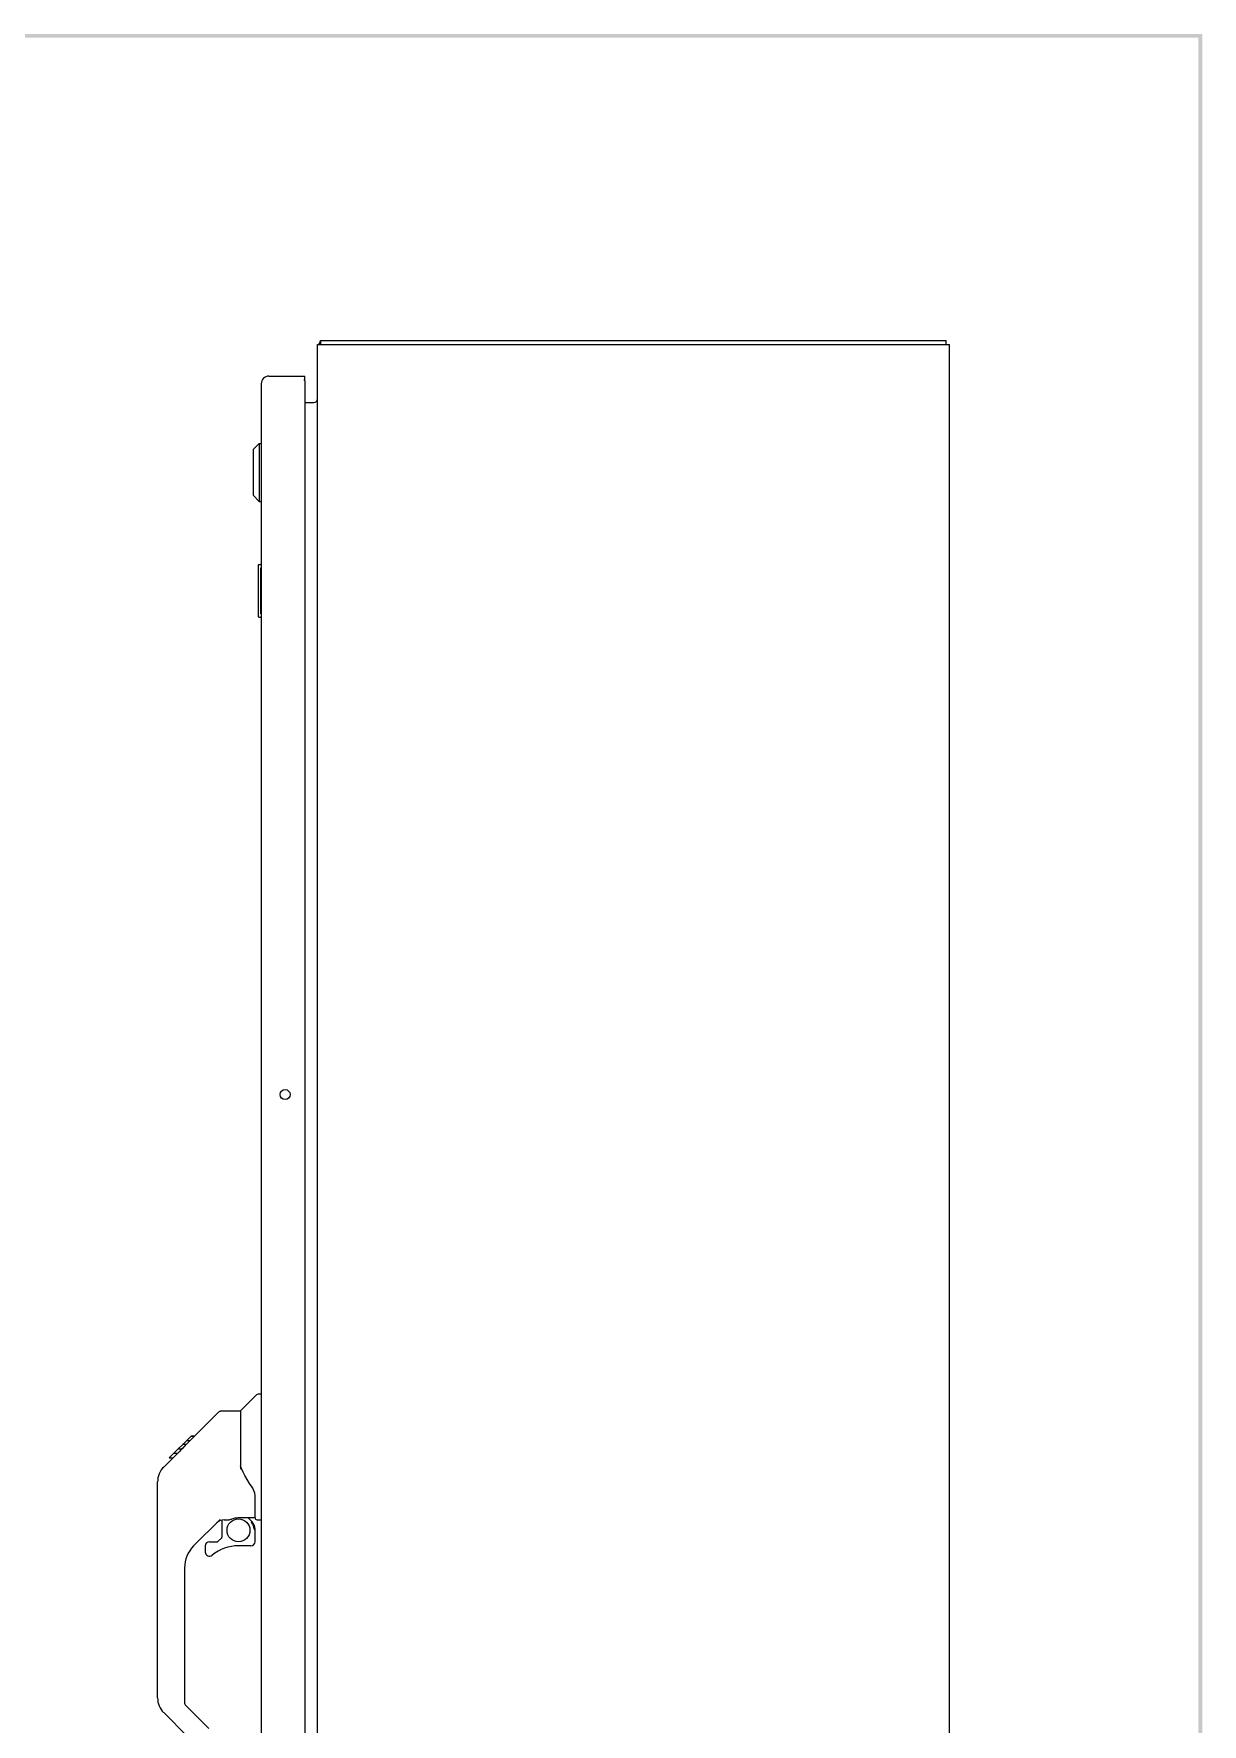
# Model space of a CAD drawing. Header units: inches. Extents: x 0 to 99.9, y 0 to 66.6.
# Drawn here: x 77.71 to 99.9, y 34.49 to 66.56 of the extents above; entities that cross this region are included whole.
import ezdxf
from ezdxf.enums import TextEntityAlignment as Align

# ---------------------------------------------------------------- set-up
doc = ezdxf.new("R2010")
doc.units = ezdxf.units.IN
doc.header["$MEASUREMENT"] = 0
doc.layers.add('PSYMS', color=7, linetype='Continuous')
doc.styles.get("Standard").update_dxf_attribs({"font": 'romans.shx'})

# ---------------------------------------------------------------- blocks, each defined once
blk = doc.blocks.new('S&L Title Block V2')
at = {"color": 2}
for points in [[(0, 22.587), (0.025, 22.562), (33.9, 22.587), (33.875, 22.562)], [(33.9, 22.587), (33.875, 22.562), (33.9, 0.012), (33.875, 0.012)]]:
    blk.add_trace(points, dxfattribs=at)
for tag, height, p in [('TITLE#1', 0.15, (31.11, 1.739)), ('TITLE#2', 0.1, (31.129, 1.58))]:
    blk.add_attdef(tag, text='', height=height).set_placement(p, align=Align.CENTER)
for tag, p, height in [('DRAWNBY', (28.968, 0.735), 0.1), ('SCALE', (30.644, 0.731), 0.1), ('DATE', (30.653, 0.449), 0.1), ('CHKBY', (28.975, 0.429), 0.1), ('SH#', (32.993, 0.197), 0.125)]:
    blk.add_attdef(tag, p, '', height=height)
blk.add_attdef('JOB#', text='', height=0.125).set_placement((32.83, 0.195), align=Align.RIGHT)
at = {"flags": 9}
blk.add_attdef('WD_TB', (0, 0), '', height=0.1, dxfattribs=at)
blk = doc.blocks.new('SCE-42XEL3712SS6LP')
for p, q in [((51.398, 2.769), (51.398, 44.619)), ((51.398, 44.619), (63.398, 44.619)), ((51.461, 44.619), (51.461, 44.694)), ((51.461, 44.694), (63.335, 44.694)), ((63.335, 44.619), (63.335, 44.694)), ((63.398, 2.769), (63.398, 44.619)), ((50.475, 44.019), (51.155, 44.019)), ((51.155, 43.944), (51.14, 43.944)), ((51.155, 43.944), (51.155, 44.019)), ((50.33, 43.874), (50.33, 3.514)), ((51.155, 43.929), (51.155, 3.459)), ((51.155, 43.519), (51.328, 43.519)), ((50.173, 42.624), (50.291, 42.742)), ((50.291, 42.742), (50.291, 41.639)), ((50.291, 42.742), (50.33, 42.742)), ((50.173, 42.624), (50.173, 41.757)), ((50.173, 41.757), (50.291, 41.639)), ((50.291, 41.639), (50.33, 41.639)), ((50.27, 40.429), (50.27, 39.459)), ((50.285, 40.444), (50.33, 40.444)), ((50.317, 40.344), (50.317, 39.544)), ((50.285, 39.444), (50.33, 39.444)), ((49.575, 24.383), (49.937, 24.383)), ((49.937, 24.383), (49.937, 23.279)), ((49.942, 24.389), (50.24, 24.687)), ((50.33, 24.698), (50.268, 24.698)), ((48.903, 23.744), (49.52, 24.36)), ((48.583, 23.49), (48.996, 23.904)), ((48.903, 23.744), (48.837, 23.744)), ((48.859, 23.7), (48.903, 23.744)), ((48.913, 23.82), (48.98, 23.82)), ((49.063, 23.904), (48.996, 23.904)), ((48.997, 23.904), (48.998, 23.906)), ((48.997, 23.904), (49.064, 23.904)), ((48.998, 23.906), (49.065, 23.906)), ((48.477, 23.316), (48.755, 23.595)), ((48.583, 23.49), (48.65, 23.49)), ((48.586, 23.493), (48.653, 23.493)), ((48.587, 23.494), (48.654, 23.494)), ((48.735, 23.575), (48.668, 23.575)), ((48.755, 23.595), (48.888, 23.728)), ((48.755, 23.662), (48.821, 23.662)), ((48.769, 23.608), (48.755, 23.595)), ((48.816, 23.656), (48.769, 23.608)), ((48.477, 23.316), (48.457, 23.295)), ((49.956, 23.288), (49.937, 23.341)), ((48.362, 18.936), (48.362, 23.039)), ((50.212, 22.356), (50.212, 22.762)), ((49.548, 22.321), (49.046, 21.82)), ((49.582, 22.311), (49.582, 21.985)), ((49.624, 22.316), (49.712, 22.316)), ((49.712, 22.316), (49.713, 22.316)), ((49.897, 22.358), (50.192, 22.358)), ((50.075, 22.358), (50.154, 22.278)), ((50.147, 22.27), (50.14, 22.264)), ((50.192, 22.139), (50.212, 22.139)), ((50.212, 21.901), (50.212, 22.139)), ((50.251, 22.316), (50.33, 22.316)), ((49.267, 21.822), (49.267, 21.703)), ((49.346, 21.901), (49.499, 21.901)), ((49.507, 21.904), (49.579, 21.976)), ((50.133, 21.822), (49.897, 21.822)), ((48.874, 21.402), (48.874, 18.85)), ((48.929, 18.205), (48.477, 18.658)), ((48.897, 18.795), (49.332, 18.359))]:
    blk.add_line(p, q)
for points in [[(51.44, 44.651), (51.441, 44.652), (51.442, 44.654), (51.443, 44.656), (51.445, 44.658), (51.446, 44.66), (51.446, 44.662), (51.447, 44.665), (51.448, 44.668), (51.449, 44.67), (51.45, 44.673)], [(51.45, 44.673), (51.451, 44.677), (51.452, 44.68), (51.452, 44.682), (51.453, 44.684), (51.453, 44.685), (51.454, 44.687), (51.455, 44.689), (51.455, 44.69), (51.456, 44.691), (51.457, 44.692), (51.458, 44.693), (51.459, 44.693), (51.459, 44.694), (51.46, 44.694), (51.461, 44.694)], [(50.315, 40.38), (50.316, 40.375), (50.316, 40.369), (50.316, 40.363), (50.317, 40.357), (50.317, 40.35), (50.317, 40.344)], [(50.317, 39.544), (50.317, 39.538), (50.317, 39.532), (50.316, 39.525), (50.316, 39.519), (50.316, 39.514), (50.315, 39.508)], [(49.52, 24.36), (49.527, 24.367), (49.536, 24.372), (49.545, 24.377), (49.555, 24.38), (49.565, 24.382), (49.575, 24.383)], [(48.859, 23.7), (48.838, 23.678), (48.816, 23.656)], [(48.476, 23.316), (48.457, 23.295), (48.432, 23.262), (48.41, 23.227), (48.392, 23.19), (48.378, 23.151), (48.368, 23.111), (48.363, 23.07), (48.362, 23.039)], [(50.159, 22.933), (50.108, 23.006), (50.059, 23.084), (50.018, 23.155), (49.984, 23.222), (49.956, 23.288)], [(50.212, 22.762), (50.211, 22.786), (50.207, 22.82), (50.198, 22.854), (50.185, 22.886), (50.17, 22.915), (50.159, 22.933)], [(49.713, 22.316), (49.721, 22.317), (49.73, 22.319), (49.74, 22.322), (49.751, 22.326), (49.765, 22.331), (49.78, 22.336), (49.796, 22.342), (49.813, 22.346), (49.832, 22.351), (49.851, 22.354), (49.87, 22.356), (49.889, 22.357), (49.897, 22.358)], [(50.192, 22.139), (50.192, 22.152), (50.19, 22.166), (50.187, 22.18), (50.183, 22.193), (50.179, 22.206), (50.173, 22.219), (50.166, 22.231), (50.158, 22.243), (50.15, 22.254), (50.14, 22.264)], [(50.154, 22.278), (50.154, 22.278), (50.154, 22.277), (50.153, 22.276), (50.152, 22.275), (50.15, 22.274), (50.147, 22.27)]]:
    blk.add_lwpolyline(points)
for centre, radius in [((50.783, 30.386), 0.094), ((49.897, 22.117), 0.217)]:
    blk.add_circle(centre, radius)
for centre, radius, start, end in [((51.543, 44.549), 0.145, 135.3986, 151.1315), ((50.475, 43.874), 0.145, 90, 180), ((51.14, 43.929), 0.015, 0, 90), ((51.328, 43.589), 0.07, 270, 0), ((50.285, 40.429), 0.015, 90, 180), ((50.315, 40.429), 0.015, 0, 90), ((50.285, 39.459), 0.015, 180, 270), ((50.315, 39.459), 0.015, 270, 0), ((49.956, 24.375), 0.0197, 135, 172.5), ((50.268, 24.659), 0.0394, 90, 135), ((48.795, 23.023), 0.433, 137.2727, 137.7614), ((49.624, 22.119), 0.197, 90, 135), ((50.015, 22.139), 0.197, 0, 45), ((50.192, 22.377), 0.0197, 270, 0), ((50.251, 22.356), 0.0394, 180, 270), ((49.464, 21.402), 0.591, 135, 180), ((49.346, 21.822), 0.0787, 90, 180), ((49.897, 21.035), 0.787, 90, 129.5212), ((49.499, 21.913), 0.0118, 270, 315), ((49.57, 21.985), 0.0118, 315, 0), ((50.133, 21.901), 0.0787, 270, 0), ((49.346, 21.703), 0.0787, 180, 309.5212), ((48.755, 18.936), 0.394, 180, 225), ((48.952, 18.85), 0.0787, 180, 225)]:
    blk.add_arc(centre, radius, start, end)

msp = doc.modelspace()

# ---------------------------------------------------------------- block references
at = {"xscale": 2.946875676171419, "yscale": 2.946875676171419, "zscale": 2.946875676171419}
msp.add_blockref('S&L Title Block V2', (0, 0), dxfattribs=at)
at = {"layer": 'PSYMS'}
msp.add_blockref('SCE-42XEL3712SS6LP', (31.702, 16.049), dxfattribs=at)

doc.saveas('drawing.dxf')
